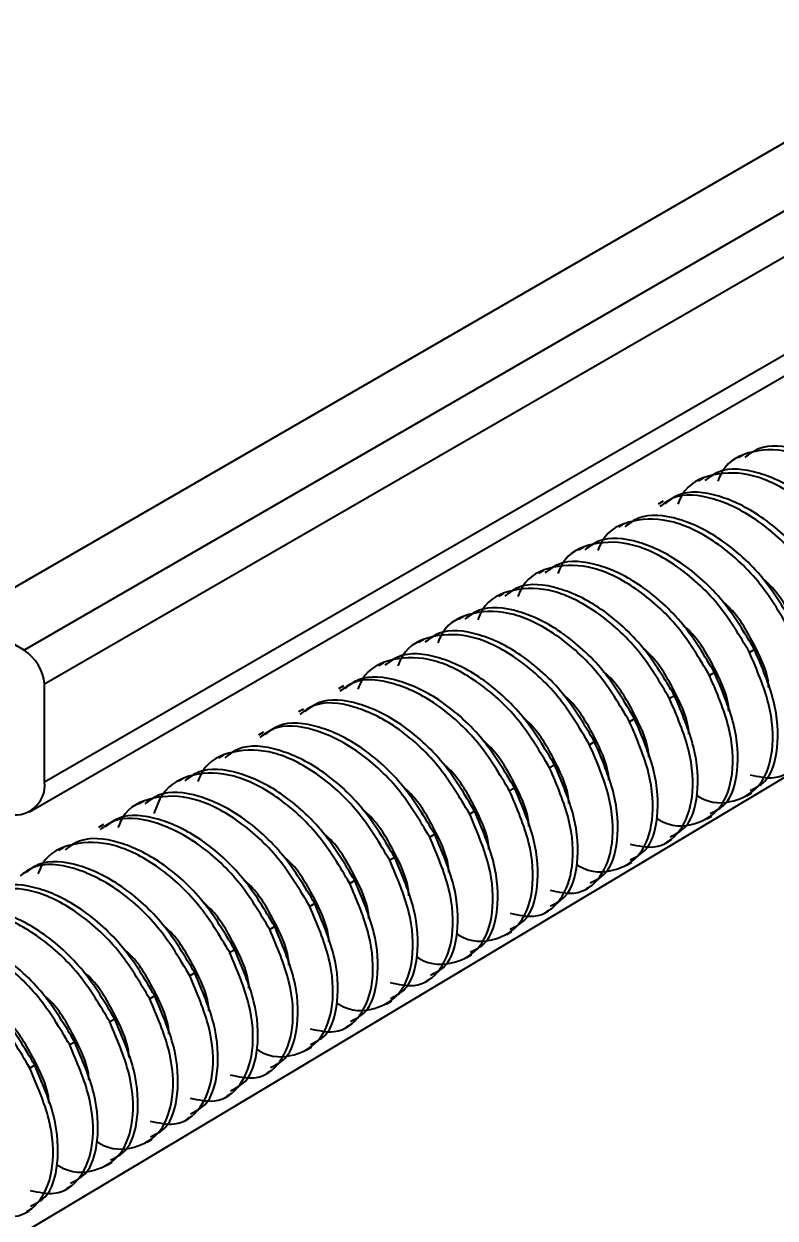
# Model space of a CAD drawing. Extents: x 0 to 10.8, y -12.5 to 0.
# Drawn here: x 5.614 to 6.029, y -9.091 to -8.431 of the extents above; entities that cross this region are included whole.
import ezdxf
from ezdxf import colors
from ezdxf.entities.mleader import LeaderData, LeaderLine
from ezdxf.math import Vec2, Vec3

# ---------------------------------------------------------------- set-up
doc = ezdxf.new("R2010")
doc.units = 0
doc.header["$LTSCALE"] = 0.5
doc.header["$MEASUREMENT"] = 0
for name, color, linetype in [('FAB DWG', 221, 'CONTINUOUS'), ('Hardware', 242, 'CONTINUOUS'), ('Housing', 150, 'CONTINUOUS')]:
    doc.layers.add(name, color=color, linetype=linetype)
doc.styles.get("Standard").update_dxf_attribs({"font": 'arial.ttf'})

msp = doc.modelspace()

# ---------------------------------------------------------------- linework, layer by layer
at = {"layer": 'Hardware', "linetype": 'Continuous', "lineweight": 25, "transparency": 16777216}
for p, q in [((6.01182, -8.66929), (6.00906, -8.67088)), ((5.98973, -8.68204), (5.98696, -8.68364)), ((5.96763, -8.6948), (5.96487, -8.6964)), ((5.94553, -8.70756), (5.94277, -8.70915)), ((5.92343, -8.72031), (5.92067, -8.72191)), ((5.90134, -8.73307), (5.89858, -8.73466)), ((5.87924, -8.74583), (5.87648, -8.74742)), ((5.85714, -8.75858), (5.85438, -8.76018)), ((5.83505, -8.77134), (5.83228, -8.77293)), ((6.01805, -8.77674), (6.01529, -8.77833)), ((5.81295, -8.7841), (5.81019, -8.78569)), ((5.99595, -8.78949), (5.99319, -8.79109)), ((5.79085, -8.79685), (5.78809, -8.79845)), ((5.97385, -8.80225), (5.97109, -8.80384)), ((5.76876, -8.80961), (5.76599, -8.8112)), ((5.95176, -8.81501), (5.949, -8.8166)), ((5.74666, -8.82236), (5.7439, -8.82396)), ((5.92966, -8.82776), (5.9269, -8.82936)), ((5.72456, -8.83512), (5.7218, -8.83672)), ((5.90756, -8.84052), (5.9048, -8.84211)), ((5.70246, -8.84788), (5.6997, -8.84947)), ((5.88547, -8.85328), (5.8827, -8.85487)), ((6.01371, -8.85756), (6.01648, -8.85597)), ((5.68037, -8.86063), (5.67761, -8.86223)), ((5.86337, -8.86603), (5.86061, -8.86763)), ((5.99162, -8.87032), (5.99438, -8.86872)), ((5.65827, -8.87339), (5.65551, -8.87498)), ((5.84127, -8.87879), (5.83851, -8.88038)), ((5.63617, -8.88615), (5.63341, -8.88774)), ((5.96952, -8.88307), (5.97228, -8.88148)), ((5.81918, -8.89154), (5.81641, -8.89314)), ((5.94742, -8.89583), (5.95019, -8.89424)), ((5.79708, -8.9043), (5.79432, -8.9059)), ((5.92533, -8.90859), (5.92809, -8.90699)), ((5.77498, -8.91706), (5.77222, -8.91865)), ((5.90323, -8.92134), (5.90599, -8.91975)), ((5.75288, -8.92981), (5.75012, -8.93141)), ((5.88113, -8.9341), (5.88389, -8.93251)), ((5.73079, -8.94257), (5.72802, -8.94416)), ((5.85904, -8.94686), (5.8618, -8.94526)), ((5.70869, -8.95533), (5.70593, -8.95692)), ((5.83694, -8.95961), (5.8397, -8.95802)), ((5.68659, -8.96808), (5.68383, -8.96968)), ((5.81484, -8.97237), (5.8176, -8.97077)), ((5.6645, -8.98084), (5.66173, -8.98243)), ((5.79274, -8.98513), (5.79551, -8.98353)), ((5.6424, -8.9936), (5.63964, -8.99519)), ((5.77065, -8.99788), (5.77341, -8.99629)), ((5.6203, -9.00635), (5.61754, -9.00795)), ((5.74855, -9.01064), (5.75131, -9.00904)), ((5.72645, -9.02339), (5.72922, -9.0218)), ((5.70436, -9.03615), (5.70712, -9.03456)), ((5.68226, -9.04891), (5.68502, -9.04731)), ((5.66016, -9.06166), (5.66292, -9.06007)), ((5.63806, -9.07442), (5.64083, -9.07283)), ((5.61597, -9.08718), (5.61873, -9.08558))]:
    msp.add_line(p, q, dxfattribs=at)
for points, knots in [([(6.10368, -8.72731), (6.0982, -8.7181), (6.08711, -8.69945), (6.06363, -8.67834), (6.03912, -8.66609), (6.01689, -8.66596), (6.0022, -8.67283), (5.99847, -8.68185), (5.9977, -8.68372)], [0, 0, 0, 0, 0.188232, 0.381419, 0.566947, 0.758453, 0.94996, 1, 1, 1, 1]), ([(6.10644, -8.72571), (6.10097, -8.71652), (6.0899, -8.69789), (6.0663, -8.67661), (6.04222, -8.665), (6.02288, -8.66293), (6.01502, -8.66885), (6.01263, -8.67065)], [0, 0, 0, 0, 0.223495, 0.452872, 0.673155, 0.900538, 1, 1, 1, 1]), ([(6.08158, -8.74006), (6.07611, -8.73086), (6.06502, -8.71221), (6.04153, -8.6911), (6.01703, -8.67885), (5.99479, -8.67871), (5.98011, -8.68559), (5.97637, -8.69461), (5.9756, -8.69647)], [0, 0, 0, 0, 0.188232, 0.381419, 0.566947, 0.758453, 0.94996, 1, 1, 1, 1]), ([(6.08434, -8.73847), (6.07888, -8.72928), (6.0678, -8.71065), (6.0442, -8.68936), (6.02012, -8.67775), (6.00078, -8.67568), (5.99293, -8.6816), (5.99054, -8.6834)], [0, 0, 0, 0, 0.223495, 0.452871, 0.673155, 0.900537, 1, 1, 1, 1]), ([(6.05948, -8.75282), (6.05402, -8.74363), (6.04294, -8.725), (6.01934, -8.70372), (5.99526, -8.6921), (5.97592, -8.69004), (5.96807, -8.69595), (5.96568, -8.69775)], [0, 0, 0, 0, 0.223495, 0.452871, 0.673155, 0.900537, 1, 1, 1, 1]), ([(6.06224, -8.75122), (6.05678, -8.74203), (6.0457, -8.72341), (6.0221, -8.70212), (5.99802, -8.69051), (5.97868, -8.68844), (5.97083, -8.69436), (5.96844, -8.69616)], [0, 0, 0, 0, 0.223495, 0.452872, 0.673155, 0.900538, 1, 1, 1, 1]), ([(6.04015, -8.76398), (6.03468, -8.75479), (6.02361, -8.73616), (6, -8.71488), (5.97593, -8.70326), (5.95659, -8.7012), (5.94873, -8.70712), (5.94634, -8.70892)], [0, 0, 0, 0, 0.223495, 0.452872, 0.673155, 0.900538, 1, 1, 1, 1]), ([(6.03738, -8.76558), (6.03191, -8.75637), (6.02082, -8.73772), (5.99733, -8.71661), (5.97283, -8.70436), (5.9506, -8.70423), (5.93591, -8.7111), (5.93218, -8.72012), (5.93141, -8.72199)], [0, 0, 0, 0, 0.188232, 0.381419, 0.566947, 0.758453, 0.94996, 1, 1, 1, 1]), ([(6.01805, -8.77674), (6.01258, -8.76754), (6.00151, -8.74892), (5.97791, -8.72763), (5.95383, -8.71602), (5.93449, -8.71395), (5.92664, -8.71987), (5.92425, -8.72167)], [0, 0, 0, 0, 0.223495, 0.452871, 0.673155, 0.900537, 1, 1, 1, 1]), ([(6.01529, -8.77833), (6.00981, -8.76913), (5.99873, -8.75048), (5.97524, -8.72937), (5.95073, -8.71712), (5.9285, -8.71698), (5.91381, -8.72386), (5.91008, -8.73288), (5.90931, -8.73474)], [0, 0, 0, 0, 0.188232, 0.381419, 0.566947, 0.758453, 0.94996, 1, 1, 1, 1]), ([(5.99595, -8.78949), (5.99049, -8.7803), (5.97941, -8.76167), (5.95581, -8.74039), (5.93173, -8.72878), (5.91239, -8.72671), (5.90454, -8.73263), (5.90215, -8.73443)], [0, 0, 0, 0, 0.223495, 0.452872, 0.673155, 0.900538, 1, 1, 1, 1]), ([(5.99319, -8.79109), (5.98772, -8.78188), (5.97663, -8.76324), (5.95314, -8.74212), (5.92864, -8.72988), (5.9064, -8.72974), (5.89172, -8.73662), (5.88799, -8.74563), (5.88721, -8.7475)], [0, 0, 0, 0, 0.188232, 0.381419, 0.566947, 0.758453, 0.94996, 1, 1, 1, 1]), ([(5.97385, -8.80225), (5.96839, -8.79306), (5.95732, -8.77443), (5.93371, -8.75315), (5.90964, -8.74153), (5.8903, -8.73947), (5.88244, -8.74538), (5.88005, -8.74718)], [0, 0, 0, 0, 0.223495, 0.452872, 0.673155, 0.900538, 1, 1, 1, 1]), ([(6.048, -8.78518), (6.04791, -8.78391), (6.0474, -8.77641), (6.03981, -8.76026), (6.03071, -8.74462), (6.02387, -8.73874), (6.02284, -8.73785)], [0, 0, 0, 0, 0.085019, 0.505219, 0.925416, 1, 1, 1, 1]), ([(5.97109, -8.80384), (5.96562, -8.79464), (5.95453, -8.77599), (5.93104, -8.75488), (5.90654, -8.74263), (5.88431, -8.7425), (5.86962, -8.74937), (5.86589, -8.75839), (5.86512, -8.76026)], [0, 0, 0, 0, 0.188232, 0.381419, 0.566947, 0.758453, 0.94996, 1, 1, 1, 1]), ([(5.95176, -8.81501), (5.94629, -8.80581), (5.93522, -8.78719), (5.91162, -8.7659), (5.88754, -8.75429), (5.8682, -8.75222), (5.86034, -8.75814), (5.85795, -8.75994)], [0, 0, 0, 0, 0.223495, 0.452871, 0.673155, 0.900537, 1, 1, 1, 1]), ([(6.0259, -8.79793), (6.02581, -8.79667), (6.0253, -8.78917), (6.01771, -8.77302), (6.00862, -8.75737), (6.00178, -8.75149), (6.00075, -8.75061)], [0, 0, 0, 0, 0.085019, 0.505219, 0.925416, 1, 1, 1, 1]), ([(5.949, -8.8166), (5.94352, -8.8074), (5.93243, -8.78875), (5.90895, -8.76763), (5.88444, -8.75539), (5.86221, -8.75525), (5.84752, -8.76213), (5.84379, -8.77115), (5.84302, -8.77301)], [0, 0, 0, 0, 0.188232, 0.381419, 0.566947, 0.758453, 0.94996, 1, 1, 1, 1]), ([(5.92966, -8.82776), (5.9242, -8.81857), (5.91312, -8.79994), (5.88952, -8.77866), (5.86544, -8.76705), (5.8461, -8.76498), (5.83825, -8.7709), (5.83586, -8.7727)], [0, 0, 0, 0, 0.223495, 0.452872, 0.673155, 0.900538, 1, 1, 1, 1]), ([(6.0038, -8.81069), (6.00372, -8.80943), (6.0032, -8.80193), (5.99562, -8.78577), (5.98652, -8.77013), (5.97968, -8.76425), (5.97865, -8.76336)], [0, 0, 0, 0, 0.085019, 0.505219, 0.925416, 1, 1, 1, 1]), ([(6.01555, -8.84591), (6.02013, -8.84689), (6.03147, -8.84931), (6.04412, -8.83982), (6.05128, -8.82074), (6.04967, -8.79439), (6.04144, -8.7751), (6.03738, -8.76558)], [0, 0, 0, 0, 0.145788, 0.361473, 0.570426, 0.788001, 1, 1, 1, 1]), ([(5.9269, -8.82936), (5.92143, -8.82015), (5.91034, -8.8015), (5.88685, -8.78039), (5.86234, -8.76815), (5.84011, -8.76801), (5.82542, -8.77489), (5.82169, -8.7839), (5.82092, -8.78577)], [0, 0, 0, 0, 0.188232, 0.381419, 0.566947, 0.758453, 0.94996, 1, 1, 1, 1]), ([(5.9048, -8.84211), (5.89933, -8.83291), (5.88824, -8.81426), (5.86475, -8.79315), (5.84025, -8.7809), (5.81801, -8.78077), (5.80333, -8.78764), (5.7996, -8.79666), (5.79882, -8.79853)], [0, 0, 0, 0, 0.188232, 0.381419, 0.566947, 0.758453, 0.94996, 1, 1, 1, 1]), ([(5.90756, -8.84052), (5.9021, -8.83133), (5.89103, -8.8127), (5.86742, -8.79142), (5.84334, -8.7798), (5.82401, -8.77774), (5.81615, -8.78365), (5.81376, -8.78545)], [0, 0, 0, 0, 0.223495, 0.452872, 0.673155, 0.900538, 1, 1, 1, 1]), ([(5.98171, -8.82344), (5.98162, -8.82218), (5.98111, -8.81468), (5.97352, -8.79853), (5.96442, -8.78289), (5.95758, -8.77701), (5.95655, -8.77612)], [0, 0, 0, 0, 0.085019, 0.505219, 0.925416, 1, 1, 1, 1]), ([(5.98599, -8.85721), (5.98638, -8.85745), (5.99394, -8.86223), (6.00746, -8.86145), (6.02212, -8.85303), (6.02916, -8.83337), (6.02758, -8.80718), (6.01935, -8.78786), (6.01529, -8.77833)], [0, 0, 0, 0, 0.010571, 0.210034, 0.409497, 0.602734, 0.803946, 1, 1, 1, 1]), ([(6.01567, -8.85461), (6.01857, -8.8532), (6.02646, -8.84935), (6.03174, -8.83151), (6.03039, -8.80565), (6.02213, -8.78629), (6.01805, -8.77674)], [0, 0, 0, 0, 0.159684, 0.43467, 0.721005, 1, 1, 1, 1]), ([(5.8827, -8.85487), (5.87724, -8.84568), (5.86617, -8.82705), (5.84256, -8.80577), (5.81848, -8.79415), (5.79915, -8.79209), (5.79129, -8.798), (5.7889, -8.79981)], [0, 0, 0, 0, 0.223495, 0.452872, 0.673155, 0.900538, 1, 1, 1, 1]), ([(5.88547, -8.85328), (5.88, -8.84408), (5.86893, -8.82546), (5.84533, -8.80417), (5.82125, -8.79256), (5.80191, -8.79049), (5.79405, -8.79641), (5.79166, -8.79821)], [0, 0, 0, 0, 0.223495, 0.452872, 0.673155, 0.900538, 1, 1, 1, 1]), ([(5.95961, -8.8362), (5.95952, -8.83494), (5.95901, -8.82744), (5.95142, -8.81129), (5.94233, -8.79564), (5.93549, -8.78976), (5.93446, -8.78887)], [0, 0, 0, 0, 0.085019, 0.505219, 0.925416, 1, 1, 1, 1]), ([(5.9639, -8.86997), (5.96428, -8.87021), (5.97184, -8.87498), (5.98536, -8.87421), (6.00002, -8.86579), (6.00706, -8.84613), (6.00548, -8.81994), (5.99725, -8.80062), (5.99319, -8.79109)], [0, 0, 0, 0, 0.010571, 0.210034, 0.409497, 0.602734, 0.803946, 1, 1, 1, 1]), ([(5.99357, -8.86736), (5.99647, -8.86595), (6.00436, -8.86211), (6.00964, -8.84426), (6.00829, -8.81841), (6.00003, -8.79905), (5.99595, -8.78949)], [0, 0, 0, 0, 0.1596846, 0.4346705, 0.7210048, 1, 1, 1, 1]), ([(5.86061, -8.86763), (5.85514, -8.85843), (5.84407, -8.83981), (5.82047, -8.81852), (5.79639, -8.80691), (5.77705, -8.80484), (5.76919, -8.81076), (5.7668, -8.81256)], [0, 0, 0, 0, 0.223495, 0.452871, 0.673155, 0.900537, 1, 1, 1, 1]), ([(5.86337, -8.86603), (5.8579, -8.85684), (5.84683, -8.83821), (5.82323, -8.81693), (5.79915, -8.80532), (5.77981, -8.80325), (5.77196, -8.80917), (5.76957, -8.81097)], [0, 0, 0, 0, 0.223495, 0.452872, 0.673155, 0.900538, 1, 1, 1, 1]), ([(5.93751, -8.84896), (5.93743, -8.8477), (5.93691, -8.8402), (5.92933, -8.82404), (5.92023, -8.8084), (5.91339, -8.80252), (5.91236, -8.80163)], [0, 0, 0, 0, 0.085019, 0.505219, 0.925416, 1, 1, 1, 1]), ([(5.94926, -8.88418), (5.95383, -8.88516), (5.96517, -8.88758), (5.97783, -8.87809), (5.98499, -8.85901), (5.98338, -8.83266), (5.97515, -8.81337), (5.97109, -8.80384)], [0, 0, 0, 0, 0.145788, 0.361473, 0.570426, 0.788001, 1, 1, 1, 1]), ([(5.97147, -8.88012), (5.97437, -8.87871), (5.98226, -8.87486), (5.98754, -8.85702), (5.98619, -8.83117), (5.97793, -8.81181), (5.97385, -8.80225)], [0, 0, 0, 0, 0.1596846, 0.4346705, 0.7210048, 1, 1, 1, 1]), ([(5.83851, -8.88038), (5.83305, -8.87119), (5.82197, -8.85256), (5.79837, -8.83128), (5.77429, -8.81967), (5.75495, -8.8176), (5.7471, -8.82352), (5.74471, -8.82532)], [0, 0, 0, 0, 0.223495, 0.452872, 0.673155, 0.900538, 1, 1, 1, 1]), ([(5.84127, -8.87879), (5.83581, -8.8696), (5.82473, -8.85097), (5.80113, -8.82969), (5.77705, -8.81807), (5.75771, -8.81601), (5.74986, -8.82192), (5.74747, -8.82372)], [0, 0, 0, 0, 0.223495, 0.452872, 0.673155, 0.900538, 1, 1, 1, 1]), ([(5.91542, -8.86171), (5.91533, -8.86045), (5.91481, -8.85295), (5.90723, -8.8368), (5.89813, -8.82116), (5.89129, -8.81527), (5.89026, -8.81439)], [0, 0, 0, 0, 0.085019, 0.505219, 0.925416, 1, 1, 1, 1]), ([(5.9197, -8.89548), (5.92008, -8.89572), (5.92765, -8.9005), (5.94117, -8.89972), (5.95583, -8.8913), (5.96287, -8.87164), (5.96129, -8.84545), (5.95306, -8.82613), (5.949, -8.8166)], [0, 0, 0, 0, 0.010571, 0.210034, 0.409497, 0.602734, 0.803946, 1, 1, 1, 1]), ([(5.94938, -8.89288), (5.95227, -8.89146), (5.96017, -8.88762), (5.96545, -8.86977), (5.9641, -8.84392), (5.95584, -8.82456), (5.95176, -8.81501)], [0, 0, 0, 0, 0.159684, 0.43467, 0.721005, 1, 1, 1, 1]), ([(5.89332, -8.87447), (5.89323, -8.87321), (5.89272, -8.86571), (5.88513, -8.84956), (5.87603, -8.83391), (5.8692, -8.82803), (5.86816, -8.82714)], [0, 0, 0, 0, 0.085019, 0.505218, 0.925416, 1, 1, 1, 1]), ([(5.81641, -8.89314), (5.81094, -8.88394), (5.79985, -8.86529), (5.77636, -8.84417), (5.75186, -8.83193), (5.72963, -8.83179), (5.71494, -8.83867), (5.71121, -8.84768), (5.71044, -8.84955)], [0, 0, 0, 0, 0.188232, 0.381419, 0.566947, 0.758453, 0.94996, 1, 1, 1, 1]), ([(5.81918, -8.89154), (5.81371, -8.88235), (5.80264, -8.86373), (5.77903, -8.84244), (5.75496, -8.83083), (5.73562, -8.82876), (5.72776, -8.83468), (5.72537, -8.83648)], [0, 0, 0, 0, 0.223495, 0.452872, 0.673155, 0.900538, 1, 1, 1, 1]), ([(5.90507, -8.90969), (5.90964, -8.91067), (5.92098, -8.91309), (5.93364, -8.9036), (5.9408, -8.88452), (5.93919, -8.85818), (5.93096, -8.83888), (5.9269, -8.82936)], [0, 0, 0, 0, 0.145789, 0.361473, 0.570426, 0.788001, 1, 1, 1, 1]), ([(5.92728, -8.90563), (5.93018, -8.90422), (5.93807, -8.90037), (5.94335, -8.88253), (5.942, -8.85668), (5.93374, -8.83732), (5.92966, -8.82776)], [0, 0, 0, 0, 0.1596846, 0.4346705, 0.7210048, 1, 1, 1, 1]), ([(5.87122, -8.88723), (5.87113, -8.88596), (5.87062, -8.87847), (5.86303, -8.86231), (5.85394, -8.84667), (5.8471, -8.84079), (5.84607, -8.8399)], [0, 0, 0, 0, 0.085019, 0.505219, 0.925416, 1, 1, 1, 1]), ([(5.79432, -8.9059), (5.78884, -8.89669), (5.77776, -8.87805), (5.75426, -8.85692), (5.7298, -8.84472), (5.7074, -8.84439), (5.69167, -8.85261), (5.68744, -8.8636), (5.68602, -8.86728)], [0, 0, 0, 0, 0.179913, 0.364561, 0.54189, 0.724932, 0.907975, 1, 1, 1, 1]), ([(5.79708, -8.9043), (5.79161, -8.89511), (5.78054, -8.87648), (5.75694, -8.8552), (5.73286, -8.84358), (5.71352, -8.84152), (5.70567, -8.84744), (5.70327, -8.84924)], [0, 0, 0, 0, 0.223495, 0.452872, 0.673155, 0.900538, 1, 1, 1, 1]), ([(5.88297, -8.92245), (5.88754, -8.92343), (5.89888, -8.92585), (5.91154, -8.91636), (5.9187, -8.89728), (5.91709, -8.87093), (5.90886, -8.85164), (5.9048, -8.84211)], [0, 0, 0, 0, 0.145788, 0.361473, 0.570426, 0.788001, 1, 1, 1, 1]), ([(5.90518, -8.91839), (5.90808, -8.91698), (5.91597, -8.91313), (5.92125, -8.89529), (5.9199, -8.86944), (5.91164, -8.85007), (5.90756, -8.84052)], [0, 0, 0, 0, 0.1596843, 0.4346705, 0.7210048, 1, 1, 1, 1]), ([(5.84912, -8.89998), (5.84904, -8.89872), (5.84852, -8.89122), (5.84094, -8.87507), (5.83184, -8.85943), (5.825, -8.85354), (5.82397, -8.85266)], [0, 0, 0, 0, 0.085019, 0.505219, 0.925416, 1, 1, 1, 1]), ([(5.88308, -8.93115), (5.88598, -8.92973), (5.89388, -8.92589), (5.89916, -8.90804), (5.89781, -8.88219), (5.88954, -8.86283), (5.88547, -8.85328)], [0, 0, 0, 0, 0.159684, 0.43467, 0.721005, 1, 1, 1, 1]), ([(5.77222, -8.91865), (5.76675, -8.90945), (5.75566, -8.8908), (5.73217, -8.86969), (5.70767, -8.85744), (5.68543, -8.8573), (5.67075, -8.86418), (5.66702, -8.8732), (5.66624, -8.87506)], [0, 0, 0, 0, 0.188232, 0.381419, 0.566947, 0.758453, 0.94996, 1, 1, 1, 1]), ([(5.77498, -8.91706), (5.76952, -8.90786), (5.75844, -8.88924), (5.73484, -8.86795), (5.71076, -8.85634), (5.69142, -8.85427), (5.68357, -8.86019), (5.68118, -8.86199)], [0, 0, 0, 0, 0.2234946, 0.4528714, 0.6731553, 0.9005375, 1, 1, 1, 1]), ([(5.85341, -8.93375), (5.85379, -8.93399), (5.86136, -8.93877), (5.87488, -8.93799), (5.88954, -8.92957), (5.89658, -8.90991), (5.895, -8.88372), (5.88677, -8.8644), (5.8827, -8.85487)], [0, 0, 0, 0, 0.010571, 0.210034, 0.409497, 0.602734, 0.803946, 1, 1, 1, 1]), ([(5.82703, -8.91274), (5.82694, -8.91148), (5.82643, -8.90398), (5.81884, -8.88782), (5.80974, -8.87218), (5.8029, -8.8663), (5.80187, -8.86541)], [0, 0, 0, 0, 0.085019, 0.505218, 0.925416, 1, 1, 1, 1]), ([(5.86099, -8.9439), (5.86389, -8.94249), (5.87178, -8.93864), (5.87706, -8.9208), (5.87571, -8.89495), (5.86745, -8.87559), (5.86337, -8.86603)], [0, 0, 0, 0, 0.1596846, 0.4346705, 0.7210048, 1, 1, 1, 1]), ([(5.75012, -8.93141), (5.74466, -8.92222), (5.73358, -8.90359), (5.70998, -8.88231), (5.6859, -8.87069), (5.66656, -8.86863), (5.65871, -8.87454), (5.65632, -8.87634)], [0, 0, 0, 0, 0.223495, 0.452872, 0.673155, 0.900538, 1, 1, 1, 1]), ([(5.75288, -8.92981), (5.74742, -8.92062), (5.73635, -8.90199), (5.71274, -8.88071), (5.68866, -8.8691), (5.66933, -8.86703), (5.66147, -8.87295), (5.65908, -8.87475)], [0, 0, 0, 0, 0.223495, 0.452872, 0.673155, 0.900538, 1, 1, 1, 1]), ([(5.83131, -8.94651), (5.8317, -8.94675), (5.83926, -8.95152), (5.85278, -8.95075), (5.86744, -8.94233), (5.87448, -8.92267), (5.8729, -8.89648), (5.86467, -8.87716), (5.86061, -8.86763)], [0, 0, 0, 0, 0.010571, 0.210034, 0.409497, 0.602734, 0.803946, 1, 1, 1, 1]), ([(5.80493, -8.9255), (5.80484, -8.92423), (5.80433, -8.91673), (5.79674, -8.90058), (5.78765, -8.88494), (5.78081, -8.87906), (5.77978, -8.87817)], [0, 0, 0, 0, 0.085019, 0.505219, 0.925416, 1, 1, 1, 1]), ([(5.83889, -8.95666), (5.84179, -8.95525), (5.84968, -8.9514), (5.85496, -8.93356), (5.85361, -8.9077), (5.84535, -8.88834), (5.84127, -8.87879)], [0, 0, 0, 0, 0.1596843, 0.4346705, 0.7210048, 1, 1, 1, 1]), ([(5.72802, -8.94416), (5.72255, -8.93496), (5.71146, -8.91631), (5.68798, -8.8952), (5.66347, -8.88295), (5.64124, -8.88282), (5.62655, -8.88969), (5.62282, -8.89871), (5.62205, -8.90058)], [0, 0, 0, 0, 0.188232, 0.381419, 0.566947, 0.758453, 0.94996, 1, 1, 1, 1]), ([(5.73079, -8.94257), (5.72532, -8.93338), (5.71425, -8.91475), (5.69065, -8.89347), (5.66657, -8.88185), (5.64723, -8.87979), (5.63937, -8.8857), (5.63698, -8.88751)], [0, 0, 0, 0, 0.223495, 0.452872, 0.673155, 0.900538, 1, 1, 1, 1]), ([(5.81668, -8.96072), (5.82125, -8.9617), (5.83259, -8.96412), (5.84525, -8.95463), (5.85241, -8.93555), (5.8508, -8.9092), (5.84257, -8.88991), (5.83851, -8.88038)], [0, 0, 0, 0, 0.145788, 0.361473, 0.570426, 0.788001, 1, 1, 1, 1]), ([(5.70869, -8.95533), (5.70322, -8.94613), (5.69215, -8.92751), (5.66855, -8.90622), (5.64447, -8.89461), (5.62513, -8.89254), (5.61728, -8.89846), (5.61489, -8.90026)], [0, 0, 0, 0, 0.2234946, 0.4528714, 0.6731553, 0.9005375, 1, 1, 1, 1]), ([(5.78283, -8.93825), (5.78275, -8.93699), (5.78223, -8.92949), (5.77465, -8.91334), (5.76555, -8.89769), (5.75871, -8.89181), (5.75768, -8.89093)], [0, 0, 0, 0, 0.085019, 0.505219, 0.925416, 1, 1, 1, 1]), ([(5.81679, -8.96942), (5.81969, -8.968), (5.82758, -8.96416), (5.83287, -8.94631), (5.83152, -8.92046), (5.82325, -8.9011), (5.81918, -8.89154)], [0, 0, 0, 0, 0.159684, 0.43467, 0.721005, 1, 1, 1, 1]), ([(5.70593, -8.95692), (5.70046, -8.94773), (5.68939, -8.9291), (5.66579, -8.90782), (5.64171, -8.8962), (5.62237, -8.89414), (5.61451, -8.90006), (5.61212, -8.90186)], [0, 0, 0, 0, 0.223495, 0.452872, 0.673155, 0.900538, 1, 1, 1, 1]), ([(5.78712, -8.97202), (5.7875, -8.97226), (5.79506, -8.97703), (5.80859, -8.97626), (5.82325, -8.96784), (5.83029, -8.94818), (5.82871, -8.92199), (5.82048, -8.90267), (5.81641, -8.89314)], [0, 0, 0, 0, 0.010571, 0.210034, 0.409497, 0.602734, 0.803946, 1, 1, 1, 1]), ([(5.68659, -8.96808), (5.68113, -8.95889), (5.67005, -8.94026), (5.64645, -8.91898), (5.62237, -8.90737), (5.60303, -8.9053), (5.59518, -8.91122), (5.59279, -8.91302)], [0, 0, 0, 0, 0.223495, 0.452872, 0.673155, 0.900538, 1, 1, 1, 1]), ([(5.76074, -8.95101), (5.76065, -8.94975), (5.76013, -8.94225), (5.75255, -8.92609), (5.74345, -8.91045), (5.73661, -8.90457), (5.73558, -8.90368)], [0, 0, 0, 0, 0.085019, 0.505218, 0.925416, 1, 1, 1, 1]), ([(5.77248, -8.98623), (5.77706, -8.98721), (5.7884, -8.98963), (5.80106, -8.98014), (5.80821, -8.96106), (5.8066, -8.93471), (5.79838, -8.91542), (5.79432, -8.9059)], [0, 0, 0, 0, 0.145789, 0.361473, 0.570426, 0.788001, 1, 1, 1, 1]), ([(5.7947, -8.98217), (5.7976, -8.98076), (5.80549, -8.97691), (5.81077, -8.95907), (5.80942, -8.93322), (5.80116, -8.91386), (5.79708, -8.9043)], [0, 0, 0, 0, 0.1596846, 0.4346705, 0.7210048, 1, 1, 1, 1]), ([(5.68383, -8.96968), (5.67836, -8.96047), (5.66727, -8.94182), (5.64378, -8.92071), (5.61928, -8.90847), (5.59704, -8.90833), (5.58236, -8.91521), (5.57863, -8.92422), (5.57785, -8.92609)], [0, 0, 0, 0, 0.188232, 0.381419, 0.566947, 0.758453, 0.94996, 1, 1, 1, 1]), ([(5.6645, -8.98084), (5.65903, -8.97165), (5.64796, -8.95302), (5.62435, -8.93174), (5.60028, -8.92012), (5.58094, -8.91806), (5.57308, -8.92397), (5.57069, -8.92577)], [0, 0, 0, 0, 0.223495, 0.452872, 0.673155, 0.900538, 1, 1, 1, 1]), ([(5.73864, -8.96376), (5.73855, -8.9625), (5.73804, -8.955), (5.73045, -8.93885), (5.72135, -8.92321), (5.71452, -8.91733), (5.71348, -8.91644)], [0, 0, 0, 0, 0.085019, 0.505219, 0.925416, 1, 1, 1, 1]), ([(5.74293, -8.99753), (5.74331, -8.99777), (5.75087, -9.00255), (5.76439, -9.00177), (5.77905, -8.99335), (5.78609, -8.97369), (5.78451, -8.9475), (5.77628, -8.92818), (5.77222, -8.91865)], [0, 0, 0, 0, 0.010571, 0.210034, 0.409497, 0.602734, 0.803946, 1, 1, 1, 1]), ([(5.7726, -8.99493), (5.7755, -8.99352), (5.78339, -8.98967), (5.78867, -8.97183), (5.78732, -8.94597), (5.77906, -8.92661), (5.77498, -8.91706)], [0, 0, 0, 0, 0.1596843, 0.4346705, 0.7210048, 1, 1, 1, 1]), ([(5.66173, -8.98243), (5.65626, -8.97323), (5.64517, -8.95458), (5.62168, -8.93347), (5.59718, -8.92122), (5.57495, -8.92109), (5.56026, -8.92796), (5.55653, -8.93698), (5.55576, -8.93885)], [0, 0, 0, 0, 0.188232, 0.381419, 0.566947, 0.758453, 0.94996, 1, 1, 1, 1]), ([(5.6424, -8.9936), (5.63693, -8.9844), (5.62586, -8.96578), (5.60226, -8.94449), (5.57818, -8.93288), (5.55884, -8.93081), (5.55099, -8.93673), (5.54859, -8.93853)], [0, 0, 0, 0, 0.2234946, 0.4528714, 0.6731553, 0.9005375, 1, 1, 1, 1]), ([(5.71654, -8.97652), (5.71645, -8.97526), (5.71594, -8.96776), (5.70835, -8.95161), (5.69926, -8.93596), (5.69242, -8.93008), (5.69139, -8.92919)], [0, 0, 0, 0, 0.0850186, 0.5052193, 0.9254167, 1, 1, 1, 1]), ([(5.72829, -9.01174), (5.73286, -9.01272), (5.7442, -9.01514), (5.75686, -9.00565), (5.76402, -8.98657), (5.76241, -8.96023), (5.75418, -8.94093), (5.75012, -8.93141)], [0, 0, 0, 0, 0.145788, 0.361473, 0.570426, 0.788001, 1, 1, 1, 1]), ([(5.7505, -9.00769), (5.7534, -9.00627), (5.76129, -9.00243), (5.76657, -8.98458), (5.76522, -8.95873), (5.75696, -8.93937), (5.75288, -8.92981)], [0, 0, 0, 0, 0.159684, 0.43467, 0.721005, 1, 1, 1, 1]), ([(5.63964, -8.99519), (5.63416, -8.98599), (5.62308, -8.96734), (5.59959, -8.94622), (5.57508, -8.93398), (5.55285, -8.93384), (5.53816, -8.94072), (5.53443, -8.94973), (5.53366, -8.9516)], [0, 0, 0, 0, 0.188232, 0.381419, 0.566947, 0.758453, 0.94996, 1, 1, 1, 1]), ([(5.6203, -9.00635), (5.61484, -8.99716), (5.60376, -8.97853), (5.58016, -8.95725), (5.55608, -8.94564), (5.53674, -8.94357), (5.52889, -8.94949), (5.5265, -8.95129)], [0, 0, 0, 0, 0.223495, 0.452872, 0.673155, 0.900538, 1, 1, 1, 1]), ([(5.69444, -8.98928), (5.69436, -8.98802), (5.69384, -8.98052), (5.68626, -8.96436), (5.67716, -8.94872), (5.67032, -8.94284), (5.66929, -8.94195)], [0, 0, 0, 0, 0.085019, 0.505218, 0.925416, 1, 1, 1, 1]), ([(5.70619, -9.0245), (5.71077, -9.02548), (5.72211, -9.0279), (5.73477, -9.01841), (5.74192, -8.99933), (5.74031, -8.97298), (5.73209, -8.95369), (5.72802, -8.94416)], [0, 0, 0, 0, 0.1457885, 0.3614734, 0.5704259, 0.7880015, 1, 1, 1, 1]), ([(5.7284, -9.02044), (5.7313, -9.01903), (5.7392, -9.01518), (5.74448, -8.99734), (5.74313, -8.97149), (5.73486, -8.95213), (5.73079, -8.94257)], [0, 0, 0, 0, 0.1596846, 0.4346705, 0.7210048, 1, 1, 1, 1]), ([(5.61754, -9.00795), (5.61207, -8.99874), (5.60098, -8.98009), (5.57749, -8.95898), (5.55299, -8.94673), (5.53075, -8.9466), (5.51607, -8.95347), (5.51234, -8.96249), (5.51156, -8.96436)], [0, 0, 0, 0, 0.188232, 0.381419, 0.566947, 0.758453, 0.94996, 1, 1, 1, 1]), ([(5.67235, -9.00203), (5.67226, -9.00077), (5.67175, -8.99327), (5.66416, -8.97712), (5.65506, -8.96148), (5.64822, -8.95559), (5.64719, -8.95471)], [0, 0, 0, 0, 0.085019, 0.505219, 0.925416, 1, 1, 1, 1]), ([(5.6841, -9.03726), (5.68867, -9.03823), (5.70001, -9.04065), (5.71267, -9.03116), (5.71983, -9.01209), (5.71822, -8.98574), (5.70999, -8.96644), (5.70593, -8.95692)], [0, 0, 0, 0, 0.145788, 0.361473, 0.570426, 0.788001, 1, 1, 1, 1]), ([(5.70631, -9.0332), (5.70921, -9.03178), (5.7171, -9.02794), (5.72238, -9.0101), (5.72103, -8.98424), (5.71277, -8.96488), (5.70869, -8.95533)], [0, 0, 0, 0, 0.1596843, 0.4346705, 0.7210048, 1, 1, 1, 1]), ([(5.65025, -9.01479), (5.65016, -9.01353), (5.64965, -9.00603), (5.64206, -8.98988), (5.63297, -8.97423), (5.62613, -8.96835), (5.6251, -8.96746)], [0, 0, 0, 0, 0.0850186, 0.5052193, 0.9254167, 1, 1, 1, 1]), ([(5.65454, -9.04856), (5.65492, -9.0488), (5.66248, -9.05357), (5.676, -9.0528), (5.69066, -9.04438), (5.6977, -9.02472), (5.69613, -8.99853), (5.68789, -8.97921), (5.68383, -8.96968)], [0, 0, 0, 0, 0.010571, 0.210034, 0.409497, 0.602734, 0.803946, 1, 1, 1, 1]), ([(5.68421, -9.04595), (5.68711, -9.04454), (5.695, -9.04069), (5.70028, -9.02285), (5.69893, -8.997), (5.69067, -8.97764), (5.68659, -8.96808)], [0, 0, 0, 0, 0.159684, 0.43467, 0.721005, 1, 1, 1, 1]), ([(5.62815, -9.02755), (5.62807, -9.02628), (5.62755, -9.01879), (5.61997, -9.00263), (5.61087, -8.98699), (5.60403, -8.98111), (5.603, -8.98022)], [0, 0, 0, 0, 0.085019, 0.505218, 0.925416, 1, 1, 1, 1]), ([(5.63244, -9.06132), (5.63282, -9.06156), (5.64038, -9.06633), (5.65391, -9.06556), (5.66857, -9.05714), (5.67561, -9.03747), (5.67403, -9.01128), (5.6658, -8.99197), (5.66173, -8.98243)], [0, 0, 0, 0, 0.010571, 0.210034, 0.409497, 0.602734, 0.803946, 1, 1, 1, 1]), ([(5.66211, -9.05871), (5.66501, -9.0573), (5.6729, -9.05345), (5.67819, -9.03561), (5.67684, -9.00976), (5.66857, -8.99039), (5.6645, -8.98084)], [0, 0, 0, 0, 0.1596846, 0.4346705, 0.7210048, 1, 1, 1, 1]), ([(5.6178, -9.07553), (5.62238, -9.0765), (5.63372, -9.07892), (5.64638, -9.06943), (5.65354, -9.05036), (5.65192, -9.02401), (5.6437, -9.00471), (5.63964, -8.99519)], [0, 0, 0, 0, 0.145788, 0.361473, 0.570426, 0.788001, 1, 1, 1, 1]), ([(5.64002, -9.07147), (5.64292, -9.07005), (5.65081, -9.06621), (5.65609, -9.04836), (5.65474, -9.02251), (5.64648, -9.00315), (5.6424, -8.9936)], [0, 0, 0, 0, 0.1596843, 0.4346705, 0.7210048, 1, 1, 1, 1]), ([(5.59571, -9.08828), (5.60028, -9.08926), (5.61162, -9.09168), (5.62428, -9.08219), (5.63144, -9.06311), (5.62983, -9.03677), (5.6216, -9.01747), (5.61754, -9.00795)], [0, 0, 0, 0, 0.145788, 0.361473, 0.570426, 0.788001, 1, 1, 1, 1]), ([(5.61792, -9.08422), (5.62082, -9.08281), (5.62871, -9.07896), (5.63399, -9.06112), (5.63264, -9.03527), (5.62438, -9.01591), (5.6203, -9.00635)], [0, 0, 0, 0, 0.159684, 0.43467, 0.721005, 1, 1, 1, 1])]:
    msp.add_open_spline(points, degree=3, knots=knots, dxfattribs=at)
at = {"layer": 'Housing', "linetype": 'Continuous', "lineweight": 25, "transparency": 16777216}
for p, q in [((6.86286, -8.01855), (5.58173, -8.75814)), ((6.86287, -8.05629), (5.61441, -8.777)), ((6.86286, -8.0816), (5.62573, -8.79578)), ((6.86287, -8.13575), (5.62573, -8.84993)), ((5.6174, -8.8663), (6.86286, -8.1473)), ((5.61441, -8.777), (5.58173, -8.75814)), ((5.62573, -8.84993), (5.62573, -8.79578))]:
    msp.add_line(p, q, dxfattribs=at)
for centre, radius, start, end in [((5.59942, -8.79883), 0.02648, 6.61639, 55.51891), ((5.60925, -8.85157), 0.01656, 253.21957, 5.67618)]:
    msp.add_arc(centre, radius, start, end, dxfattribs=at)

# ---------------------------------------------------------------- leaders
at = {"layer": 'FAB DWG', "transparency": 16777216}
ml = msp.add_multileader_mtext('Standard', dxfattribs=at)
ml.set_content('"T" MUST BE FACING \\PTOWARDS CONNECTION', color=256)
ml.set_leader_properties()
ml.build(insert=Vec2(0, 0))
ml.multileader.update_dxf_attribs({"dogleg_length": 0.36, "arrow_head_size": 0.35})
ctx = ml.context
ctx.base_point, ctx.char_height, ctx.arrow_head_size, ctx.landing_gap_size, ctx.plane_origin = Vec3(5.44535, -10.20305), 0.25, 0.35, 0.09, Vec3(6.71921, -13.81665)
notes = []
notes.append((ctx, [(1, (1, 1, 0), (5.08535, -10.20305), (1, 0), 0.36, [(1, [(4.27157, -9.9012), (7.14092, -8.18602)], 0, [])])]))
ctx.mtext.insert, ctx.mtext.flow_direction = Vec3(5.53535, -10.07592), 5
for ctx, leaders in notes:
    for number, flags, end, landing, length, lines in leaders:
        leader = LeaderData()
        leader.index, (leader.has_last_leader_line, leader.has_dogleg_vector, leader.attachment_direction) = number, flags
        leader.last_leader_point, leader.dogleg_vector, leader.dogleg_length = Vec3(end), Vec3(landing), length
        for number, points, colour, breaks in lines:
            line = LeaderLine()
            line.index, line.vertices, line.color, line.breaks = number, Vec3.list(points), colors.encode_raw_color(colour), breaks
            leader.lines.append(line)
        ctx.leaders.append(leader)

doc.saveas('drawing.dxf')
